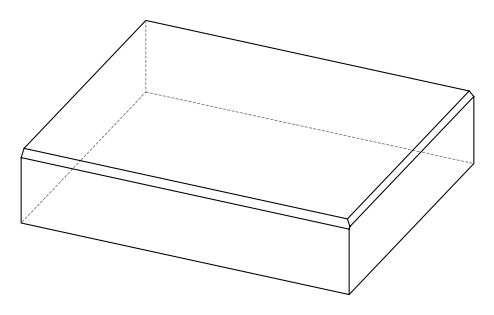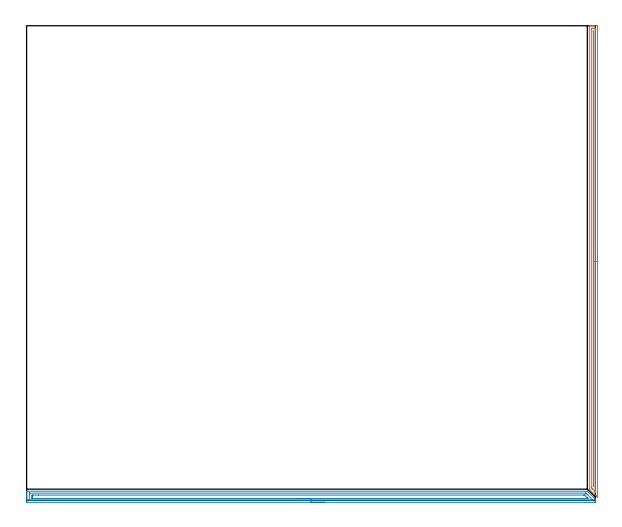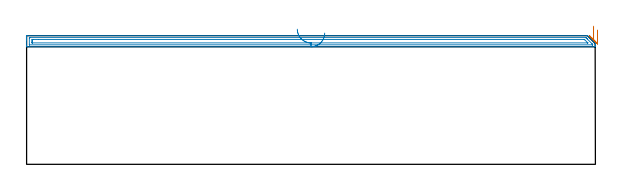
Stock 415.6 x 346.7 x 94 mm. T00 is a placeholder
(PLAN: 2 operations, 0 tool changes, 18.5 min)
(1 AREA_MILL | FG_CHAMFER_SURFACE | UGT0205_001 | 8.35 min | 6040 mm3)
(2 AREA_MILL_1 | FG_CHAMFER_SURFACE_1 | UGT0205_001 | 10.15 min | 13521 mm3)
(TOOL UGT0205_001 | Chamfer Mill 20 x 3 x 45 deg. | D20 FL50 Z2)
(OP 1 AREA_MILL)
G17 G21 G94 G90
T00 M6
G54
G17 G0 G90 X417.1 Y184.45 S1061 M3
G43 Z104. H0
Z98.1
G94 G1 Y184.412 Z97.228 F250.
Y184.298 Z96.363
Y184.109 Z95.512
Y183.847 Z94.68
Y183.513 Z93.874
Y183.11 Z93.1
Y182.642 Z92.364
Y182.11 Z91.672
Y181.521 Z91.029
Y180.878 Z90.44
Y180.186 Z89.908
Y179.45 Z89.44
Y178.676 Z89.037
Y177.87 Z88.703
Y177.038 Z88.441
Y176.186 Z88.252
Y175.322 Z88.138
Y174.45 Z88.1
Y2.34
X417.099 Y2.302 Z88.098
X417.092 Y2.213 Z88.097
X417.072 Y2.223 Z88.118
X416.92 Y2.379 Z88.277
X416.769 Y2.529 Z88.427
X416.624 Y2.675 Z88.574
X416.474 Y2.825 Z88.724
X416.332 Y2.966 Z88.864
X416.197 Y3.101 Z89.
X416.027 Y3.272 Z89.171
X411.454 Y7.846 Z93.745
X411.241 Y8.061 Z93.955
X411.204 Y8.106 Z93.989
X411.2 Y8.188 Z94.
Y346.522
X411.202 Y346.69 Z93.988
X411.33 Y346.697 Z93.863
X411.465 Y346.7 Z93.735
X411.707 Z93.492
X412.404 Z92.79
X413.626 Z91.571
X414.15 Z91.044
X414.761 Z90.435
X416.506 Z88.69
X416.769 Y346.696 Z88.428
X417.093 Y346.69 Z88.104
X417.097 Y346.411 Z88.101
X417.099 Y346.075
X417.1 Y174.45 Z88.1
X415.686 Z89.514
X415.685 Y6.202 Z89.515
X415.684 Y6.103 Z89.516
X415.683 Y6.079 Z89.517
X415.682 Y6.077 Z89.518
X415.677 Y6.079 Z89.523
X415.642 Y6.111 Z89.558
X415.349 Y6.401 Z89.851
X415.023 Y6.727 Z90.177
X413.561 Y8.189 Z91.639
X413.277 Y8.473 Z91.923
X412.673 Y9.083 Z92.527
X412.631 Y9.13 Z92.569
X412.621 Y9.17 Z92.579
X412.619 Y9.253 Z92.581
X412.616 Y9.422 Z92.584
X412.614 Y9.761 Z92.586
Y9.976
X412.615 Y344.287 Z92.585
X412.617 Y344.626 Z92.583
X412.618 Y344.668 Z92.582
X412.62 Y344.683 Z92.58
X412.633 Y344.69 Z92.567
X412.739 Y344.695 Z92.461
X412.875 Y344.699 Z92.325
X415.023 Y344.7 Z90.177
X415.494 Y344.698 Z89.706
X415.641 Y344.693 Z89.559
X415.669 Y344.691 Z89.531
X415.679 Y344.641 Z89.521
X415.683 Y344.505 Z89.517
X415.684 Y344.287 Z89.516
X415.686 Y343.608 Z89.514
Y343.393
Y174.45
X414.272 Z90.928
X414.271 Y10.746 Z90.929
X414.266 Y9.976 Z90.934
X414.265 Y9.963 Z90.935
X414.232 Y9.976 Z90.968
X414.15 Y10.056 Z91.05
X414.055 Y10.156 Z91.145
X414.035 Y10.201 Z91.165
X414.032 Y10.331 Z91.168
X414.03 Y10.497 Z91.17
X414.028 Y10.995 Z91.172
X414.029 Y342.499 Z91.171
X414.03 Y342.622 Z91.17
X414.033 Y342.664 Z91.167
X414.035 Y342.689 Z91.165
X414.053 Y342.691 Z91.147
X414.15 Y342.695 Z91.05
X414.215 Y342.694 Z90.985
X414.261 Y342.69 Z90.939
X414.265 Y342.623 Z90.935
X414.269 Y342.499 Z90.931
X414.271 Y342.375 Z90.929
X414.272 Y174.45 Z90.928
Y173.578 Z90.966
Y172.714 Z91.08
Y171.862 Z91.269
Y171.03 Z91.532
Y170.224 Z91.865
Y169.45 Z92.268
Y168.714 Z92.737
Y168.022 Z93.268
Y167.379 Z93.857
Y166.79 Z94.501
Y166.258 Z95.193
Y165.79 Z95.928
Y165.387 Z96.702
Y165.053 Z97.508
Y164.791 Z98.34
Y164.602 Z99.192
Y164.488 Z100.057
Y164.45 Z100.928
G0 Z104.
M5
M2
(OP 2 AREA_MILL_1)
G17 G21 G94 G90
T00 M6
G54
G17 G0 G90 X217.8 Y-1.5 S1061 M3
G43 Z104. H0
Z95.9
G94 G1 X217.762 Z95.028 F250.
X217.648 Z94.164
X217.459 Z93.312
X217.197 Z92.48
X216.863 Z91.674
X216.46 Z90.9
X215.992 Z90.164
X215.46 Z89.472
X214.871 Z88.829
X214.228 Z88.24
X213.536 Z87.708
X212.8 Z87.24
X212.026 Z86.837
X211.22 Z86.503
X210.388 Z86.241
X209.536 Z86.052
X208.672 Z85.938
X207.8 Z85.9
X0.614
X0.107 Y-1.495 Z85.903
X0.009 Y-1.492 Z85.906
X0. Y-0.992 Z86.405
Y3.436 Z90.83
Y3.989 Z91.386
Y4.321 Z91.717
Y4.875 Z92.271
Y5.206 Z92.601
Y5.87 Z93.269
Y6.22 Z93.619
X0.008 Y6.577 Z93.968
X0.01 Y6.605 Z93.995
X0.163 Y6.6 Z94.
X409.628
X409.695 Y6.595 Z93.99
X409.73 Y6.57 Z93.969
X415.433 Y0.868 Z88.266
X415.52 Y0.779 Z88.177
X415.59 Y0.706 Z88.103
X415.6 Y0.447 Z87.847
Y-0.329 Z87.071
Y-0.992 Z86.403
Y-1.323 Z86.073
X415.598 Y-1.491 Z85.905
X415.433 Y-1.496 Z85.904
X415.177 Y-1.5 Z85.9
X207.8
Y-0.086 Z87.314
X2.178 Y-0.085 Z87.315
X2.077 Y-0.084 Z87.316
X2.028 Y-0.081 Z87.319
X2.011 Y-0.079 Z87.321
X2.009 Y-0.064 Z87.336
X2.004 Y0.044 Z87.444
X2.001 Y0.289 Z87.689
Y4.717 Z92.117
X2.005 Y5.114 Z92.514
X2.01 Y5.166 Z92.566
X2.013 Y5.18 Z92.58
X2.02 Y5.181 Z92.581
X2.073 Y5.184 Z92.584
X2.182 Y5.185 Z92.585
X2.4 Y5.186 Z92.586
X408.299 Y5.185 Z92.585
X408.517 Y5.184 Z92.584
X408.625 Y5.181 Z92.581
X408.649 Y5.179 Z92.579
X408.674 Y5.164 Z92.564
X408.735 Y5.111 Z92.511
X409.529 Y4.321 Z91.721
X409.628 Y4.222 Z91.622
X413.2 Y0.649 Z88.049
X413.52 Y0.318 Z87.718
X413.59 Y0.239 Z87.639
X413.594 Y0.182 Z87.582
X413.595 Y0.108 Z87.508
X413.59 Y-0.065 Z87.335
X413.588 Y-0.079 Z87.321
X413.569 Y-0.081 Z87.319
X413.517 Y-0.084 Z87.316
X413.412 Y-0.085 Z87.315
X413.2 Y-0.086 Z87.314
X207.8
Y1.328 Z88.728
X4.186 Y1.329 Z88.729
X4.073 Y1.331 Z88.731
X4.033 Y1.333 Z88.733
X4.017 Y1.334 Z88.734
X4.01 Y1.358 Z88.758
X4.005 Y1.48 Z88.88
X4.002 Y1.665 Z89.065
X4. Y1.849 Z89.249
Y2.55 Z89.95
Y2.734 Z90.134
X4.005 Y3.436 Z90.836
X4.009 Y3.611 Z91.011
X4.026 Y3.764 Z91.164
X4.186 Y3.766 Z91.166
X4.741 Y3.77 Z91.17
X8.766 Y3.771 Z91.171
X406.949
X407.506 Y3.769 Z91.169
X407.587 Y3.766 Z91.166
X407.626 Y3.763 Z91.163
X407.712 Y3.682 Z91.082
X407.842 Y3.558 Z90.958
X409.736 Y1.665 Z89.065
X409.841 Y1.557 Z88.957
X410.042 Y1.347 Z88.747
X410.049 Y1.333 Z88.733
X410.044 Y1.332 Z88.732
X410.015 Y1.33 Z88.73
X409.967 Y1.329 Z88.729
X207.8 Y1.328 Z88.728
X206.928 Z88.767
X206.064 Z88.88
X205.212 Z89.069
X204.38 Z89.332
X203.574 Z89.665
X202.8 Z90.068
X202.064 Z90.537
X201.372 Z91.068
X200.729 Z91.657
X200.14 Z92.301
X199.608 Z92.993
X199.14 Z93.728
X198.737 Z94.502
X198.403 Z95.308
X198.141 Z96.14
X197.952 Z96.992
X197.838 Z97.857
X197.8 Z98.728
G0 Z104.
M5
M2
